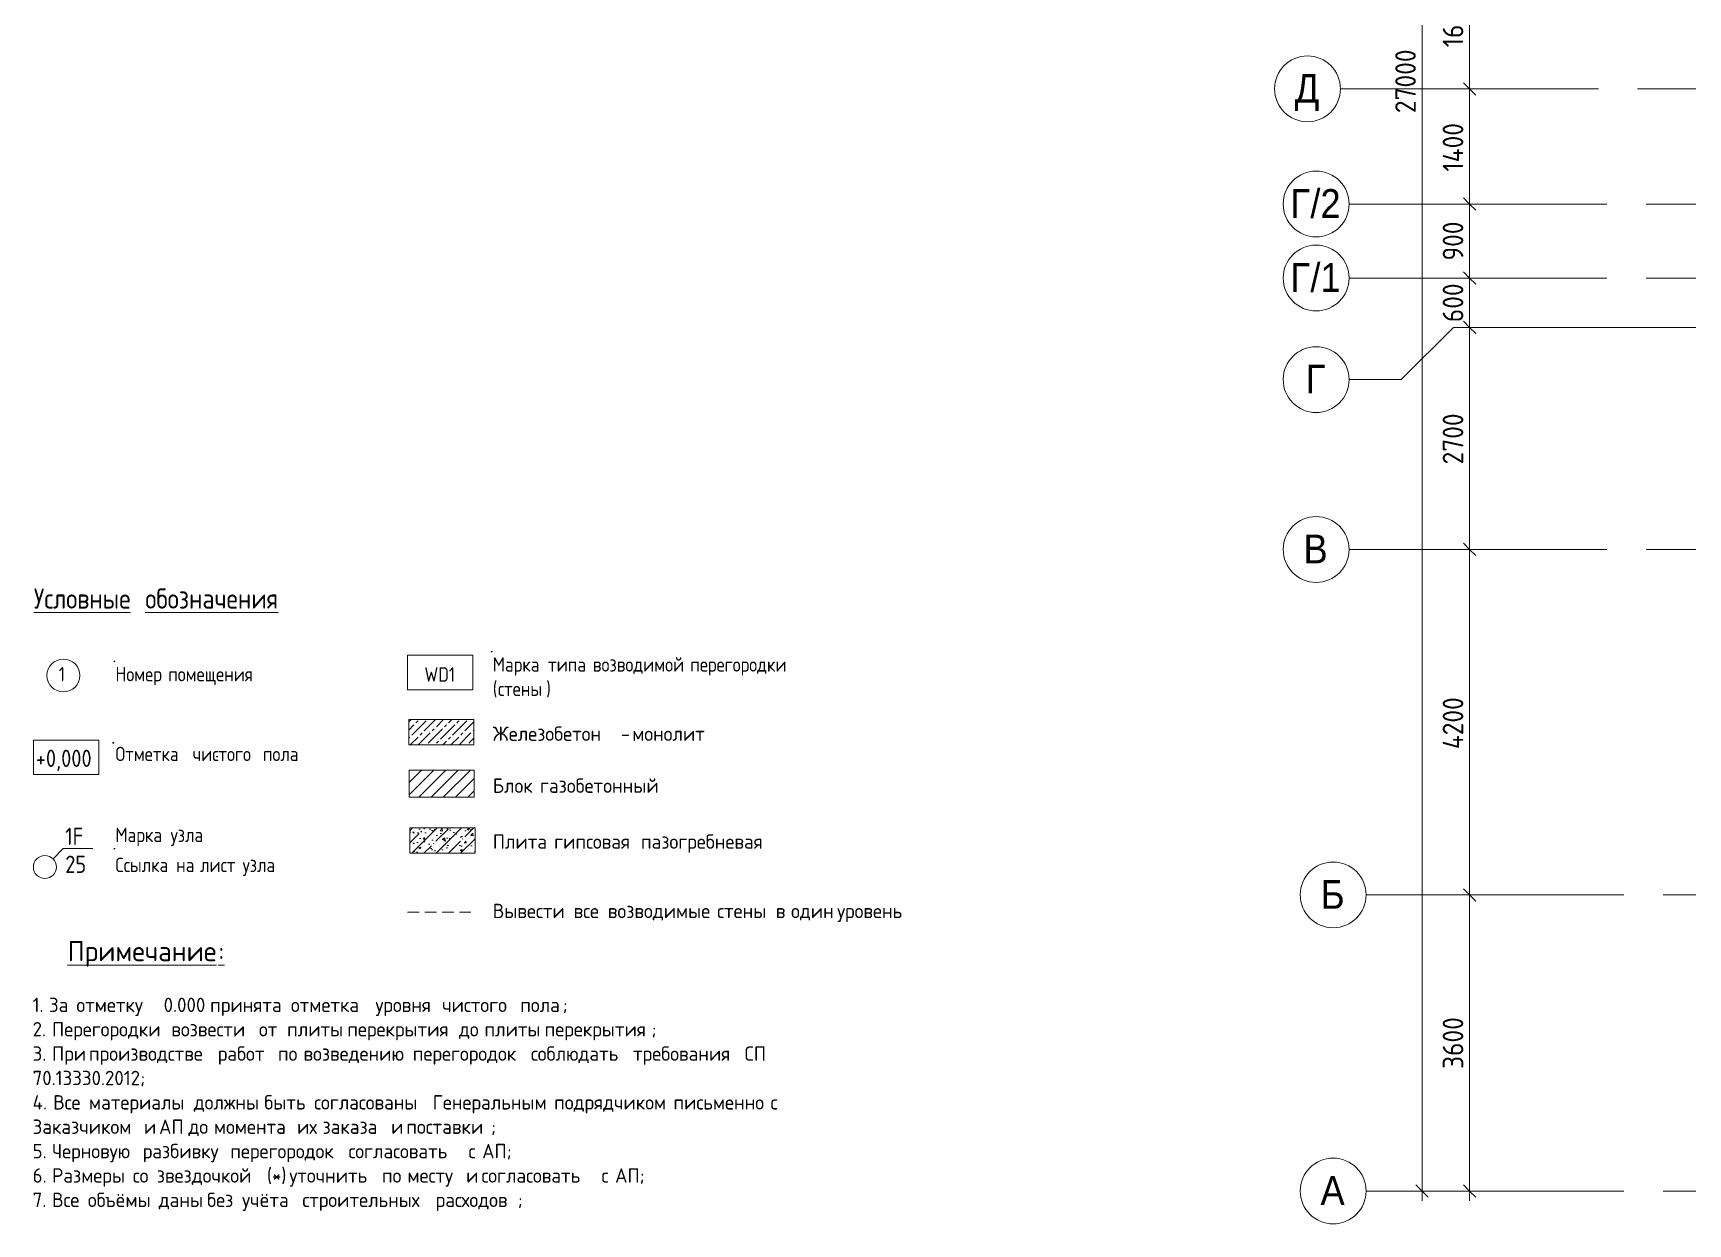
# Model space of a CAD drawing. Header units: millimetres. Extents: x 2623 to 211276, y -8553 to 29000.
# Drawn here: x 2623 to 22735, y -400 to 14078 of the extents above; entities that cross this region are included whole.
import ezdxf

# ---------------------------------------------------------------- set-up
doc = ezdxf.new("R2010")
doc.units = ezdxf.units.MM
doc.linetypes.add('ADSK_Штрих_ш2 п1', pattern=[210, 140, -70])
doc.linetypes.add('Осевая', pattern=[3175, 635, -476.25, 1587.5, -476.25])
for name, color, linetype, lineweight in [('A-ANNO-DIMS', 7, 'Continuous', 9), ('A-ANNO-DIMS-100', 7, 'Continuous', 9), ('A-DETL', 7, 'Continuous', 9), ('A-DETL-1', 7, 'ADSK_Штрих_ш2 п1', 9), ('A-DETL-GENF', 7, 'Continuous', 9), ('G-ANNO-TEXT', 7, 'Continuous', 9), ('Оси', 7, 'Continuous', 9), ('Оси-1', 7, 'Continuous', 20), ('Оси-2', 7, 'Осевая', 9)]:
    doc.layers.add(name, color=color, linetype=linetype, lineweight=lineweight)
for name, color, linetype, lineweight, true_color in [('A-DETL-GENF-1', 7, 'Continuous', 9, 0xe4eaf1), ('A-DETL-GENF-2', 9, 'Continuous', 9, 0x808080), ('A-DETL-GENF-3', 7, 'Continuous', 9, 0xc0c0c0), ('G-ANNO-TEXT-1', 7, 'Continuous', 9, 0x3c3c3c)]:
    doc.layers.add(name, color=color, linetype=linetype, lineweight=lineweight, true_color=true_color)
doc.styles.add('Arial', font='arial.ttf', dxfattribs={"width": 0.9, "height": 350})
doc.styles.add('GOST Common', font='GOST_Common.ttf', dxfattribs={"height": 245})
doc.styles.add('GOST Common_1', font='GOST_Common.ttf', dxfattribs={"height": 175})
doc.styles.add('GOST Common_2', font='GOST_Common.ttf', dxfattribs={"width": 0.9, "height": 210})
doc.styles.add('GOST Common_3', font='GOST_Common.ttf', dxfattribs={"width": 0.9, "height": 175})
doc.styles.add('GOST Common_4', font='GOST_Common.ttf', dxfattribs={"width": 0.9, "height": 245})
doc.styles.add('ISOCPEUR', font='isocpeur.ttf', dxfattribs={"width": 0.9, "height": 250})
doc.dimstyles.new('ISO-2_5_0_9К_БОЛЬШОЙ', dxfattribs={"dimscale": 304.8, "dimtxt": 248.995294, "dimasz": 0.492126, "dimexe": 0.393701, "dimexo": 0.984252, "dimgap": 0, "dimtad": 1, "dimdec": 0, "dimrnd": 10, "dimzin": 0, "dimdsep": 46, "dimtxsty": 'ISOCPEUR', "dimblk1": 'OBLIQUE', "dimblk2": 'OBLIQUE', "dimsah": 1, "dimcen": 0.09, "dimdle": 0.393701, "dimazin": 0, "dimtfac": 1, "dimtdec": 4, "dimtix": 1, "dimtmove": 0, "dimatfit": 3, "dimfxl": 1, "dimtvp": 1, "dimtolj": 1, "dimtzin": 0, "dimarcsym": 2})

# ---------------------------------------------------------------- blocks, each defined once
blk = doc.blocks.new('Ось сетки - D8-29747960-План монтажа стен и перегородок 3 этажа в осях 1-12')
at = {"layer": 'Оси-1'}
for start, end in [(360, 180), (180, 360)]:
    blk.add_arc((0, 0), 4, start, end, dxfattribs=at)
blk = doc.blocks.new('DIMBLOCK6-План монтажа стен и перегородок 3 этажа в осях 1-12')
at = {"layer": 'A-ANNO-DIMS-100'}
for p, q in [((32879, 15000), (19961, 15000)), ((20081, 15000), (20081, 13400)), ((20081, 15000), (32879, 15000)), ((19887, 13400), (20201, 13400)), ((20081, 13400), (19887, 13400))]:
    blk.add_line(p, q, dxfattribs=at)
at = {"layer": 'A-ANNO-DIMS-100', "lineweight": 20}
for p, q in [((20081, 15000), (20006, 15075)), ((20081, 15000), (20156, 14925)), ((20081, 13400), (20006, 13475)), ((20081, 13400), (20156, 13325))]:
    blk.add_line(p, q, dxfattribs=at)
at = {"layer": 'A-ANNO-DIMS-100', "color": 0, "insert": (19755, 13906), "char_height": 250, "width": 706.76, "attachment_point": 1, "rotation": 90, "line_spacing_factor": 1.149209, "style": 'ISOCPEUR'}
blk.add_mtext('1600', dxfattribs=at)
blk = doc.blocks.new('_Oblique')
at = {"color": 0, "linetype": 'ByBlock', "lineweight": -2}
blk.add_line((-0.5, -0.5), (0.5, 0.5), dxfattribs=at)
blk = doc.blocks.new('DIMBLOCK7-План монтажа стен и перегородок 3 этажа в осях 1-12')
at = {"layer": 'A-ANNO-DIMS-100'}
for p, q in [((19887, 13400), (20201, 13400)), ((20081, 13400), (19887, 13400)), ((20081, 13400), (20081, 12000)), ((20780, 12000), (19961, 12000)), ((20081, 12000), (20780, 12000))]:
    blk.add_line(p, q, dxfattribs=at)
at = {"layer": 'A-ANNO-DIMS-100', "lineweight": 20}
for p, q in [((20081, 13400), (20006, 13475)), ((20081, 13400), (20156, 13325)), ((20081, 12000), (20006, 12075)), ((20081, 12000), (20156, 11925))]:
    blk.add_line(p, q, dxfattribs=at)
at = {"layer": 'A-ANNO-DIMS-100', "color": 0, "insert": (19755, 12394), "char_height": 250, "width": 735.49, "attachment_point": 1, "rotation": 90, "line_spacing_factor": 1.149209, "style": 'ISOCPEUR'}
blk.add_mtext('1400', dxfattribs=at)
blk = doc.blocks.new('DIMBLOCK8-План монтажа стен и перегородок 3 этажа в осях 1-12')
at = {"layer": 'A-ANNO-DIMS-100', "lineweight": 20}
for p, q in [((20081, 12000), (20006, 12075)), ((20081, 12000), (20156, 11925)), ((20081, 11100), (20006, 11175)), ((20081, 11100), (20156, 11025))]:
    blk.add_line(p, q, dxfattribs=at)
at = {"layer": 'A-ANNO-DIMS-100'}
for p, q in [((20780, 12000), (19961, 12000)), ((20081, 12000), (20081, 11100)), ((20081, 12000), (20780, 12000)), ((19887, 11100), (20201, 11100)), ((20081, 11100), (19887, 11100))]:
    blk.add_line(p, q, dxfattribs=at)
at = {"layer": 'A-ANNO-DIMS-100', "color": 0, "insert": (19755, 11313), "char_height": 250, "width": 568.86, "attachment_point": 1, "rotation": 90, "line_spacing_factor": 1.149209, "style": 'ISOCPEUR'}
blk.add_mtext('900', dxfattribs=at)
blk = doc.blocks.new('DIMBLOCK9-План монтажа стен и перегородок 3 этажа в осях 1-12')
at = {"layer": 'A-ANNO-DIMS-100'}
for p, q in [((19887, 11100), (20201, 11100)), ((20081, 11100), (19887, 11100)), ((20081, 11100), (20081, 10500)), ((20960, 10500), (19961, 10500)), ((20081, 10500), (20960, 10500))]:
    blk.add_line(p, q, dxfattribs=at)
at = {"layer": 'A-ANNO-DIMS-100', "lineweight": 20}
for p, q in [((20081, 11100), (20006, 11175)), ((20081, 11100), (20156, 11025)), ((20081, 10500), (20006, 10575)), ((20081, 10500), (20156, 10425))]:
    blk.add_line(p, q, dxfattribs=at)
at = {"layer": 'A-ANNO-DIMS-100', "color": 0, "insert": (19755, 10563), "char_height": 250, "width": 568.86, "attachment_point": 1, "rotation": 90, "line_spacing_factor": 1.149209, "style": 'ISOCPEUR'}
blk.add_mtext('600', dxfattribs=at)
blk = doc.blocks.new('DIMBLOCK10-План монтажа стен и перегородок 3 этажа в осях 1-12')
at = {"layer": 'A-ANNO-DIMS-100'}
for p, q in [((20960, 10500), (19961, 10500)), ((20081, 10500), (20081, 7800)), ((20081, 10500), (20960, 10500)), ((19887, 7800), (20201, 7800)), ((20081, 7800), (19887, 7800))]:
    blk.add_line(p, q, dxfattribs=at)
at = {"layer": 'A-ANNO-DIMS-100', "lineweight": 20}
for p, q in [((20081, 10500), (20006, 10575)), ((20081, 10500), (20156, 10425)), ((20081, 7800), (20006, 7875)), ((20081, 7800), (20156, 7725))]:
    blk.add_line(p, q, dxfattribs=at)
at = {"layer": 'A-ANNO-DIMS-100', "color": 0, "insert": (19755, 8834), "char_height": 250, "width": 758.48, "attachment_point": 1, "rotation": 90, "line_spacing_factor": 1.149209, "style": 'ISOCPEUR'}
blk.add_mtext('2700', dxfattribs=at)
blk = doc.blocks.new('DIMBLOCK11-План монтажа стен и перегородок 3 этажа в осях 1-12')
at = {"layer": 'A-ANNO-DIMS-100', "lineweight": 20}
for p, q in [((20081, 7800), (20006, 7875)), ((20081, 7800), (20156, 7725)), ((20081, 3600), (20006, 3675)), ((20081, 3600), (20156, 3525))]:
    blk.add_line(p, q, dxfattribs=at)
at = {"layer": 'A-ANNO-DIMS-100'}
for p, q in [((19887, 7800), (20201, 7800)), ((20081, 7800), (19887, 7800)), ((20081, 7800), (20081, 3600)), ((19887, 3600), (20201, 3600)), ((20081, 3600), (19887, 3600))]:
    blk.add_line(p, q, dxfattribs=at)
at = {"layer": 'A-ANNO-DIMS-100', "color": 0, "insert": (19755, 5372), "char_height": 250, "width": 787.21, "attachment_point": 1, "rotation": 90, "line_spacing_factor": 1.149209, "style": 'ISOCPEUR'}
blk.add_mtext('4200', dxfattribs=at)
blk = doc.blocks.new('DIMBLOCK12-План монтажа стен и перегородок 3 этажа в осях 1-12')
at = {"layer": 'A-ANNO-DIMS-100', "lineweight": 20}
for p, q in [((20081, 3600), (20006, 3675)), ((20081, 3600), (20156, 3525)), ((20081, 0), (20006, 75)), ((20081, 0), (20156, -75))]:
    blk.add_line(p, q, dxfattribs=at)
at = {"layer": 'A-ANNO-DIMS-100'}
for p, q in [((19887, 3600), (20201, 3600)), ((20081, 3600), (19887, 3600)), ((20081, 3600), (20081, -120)), ((19887, 0), (20201, 0)), ((20081, 0), (19887, 0))]:
    blk.add_line(p, q, dxfattribs=at)
at = {"layer": 'A-ANNO-DIMS-100', "color": 0, "insert": (19755, 1484), "char_height": 250, "width": 758.48, "attachment_point": 1, "rotation": 90, "line_spacing_factor": 1.149209, "style": 'ISOCPEUR'}
blk.add_mtext('3600', dxfattribs=at)
blk = doc.blocks.new('DIMBLOCK13-План монтажа стен и перегородок 3 этажа в осях 1-12')
at = {"layer": 'A-ANNO-DIMS-100'}
for p, q in [((19311, 27000), (19625, 27000)), ((19505, 27000), (19311, 27000)), ((19505, 27120), (19505, -120)), ((19311, 0), (19625, 0)), ((19505, 0), (19311, 0))]:
    blk.add_line(p, q, dxfattribs=at)
at = {"layer": 'A-ANNO-DIMS-100', "lineweight": 20}
for p, q in [((19505, 27000), (19430, 27075)), ((19505, 27000), (19580, 26925)), ((19505, 0), (19430, 75)), ((19505, 0), (19580, -75))]:
    blk.add_line(p, q, dxfattribs=at)
at = {"layer": 'A-ANNO-DIMS-100', "color": 0, "insert": (19178, 13105), "char_height": 250, "width": 948.1, "attachment_point": 1, "rotation": 90, "line_spacing_factor": 1.149209, "style": 'ISOCPEUR'}
blk.add_mtext('27000', dxfattribs=at)

msp = doc.modelspace()

# ---------------------------------------------------------------- hatches: boundary and pattern name
at = {"layer": 'A-DETL-GENF'}
h = msp.add_hatch(dxfattribs=at)
h.set_pattern_fill('FP_1', color=256, style=0, pattern_type=2)
h.set_pattern_definition([(45, (0, 0), (98.99495, 197.9899), [245, -35, 35, -35])])
h.paths.add_polyline_path([(7980.8, 5423.3), (7980.8, 5731.7), (7188.3, 5731.7), (7188.3, 5423.3)])
at = {"layer": 'A-DETL-GENF-1'}
msp.add_hatch(color=256, dxfattribs=at).paths.add_polyline_path([(4862.4, 5279.5), (4862.4, 5284.5), (4849.7, 5284.5), (4849.7, 5279.5)])
at = {"layer": 'A-DETL-GENF-2'}
h = msp.add_hatch(dxfattribs=at)
h.set_pattern_fill('FP_2', color=256, style=0, pattern_type=2)
h.set_pattern_definition([(45, (0, 0), (-74.2462, 74.2462), [])])
h.paths.add_polyline_path([(7985.1, 4786.5), (7985.1, 5115.7), (7192.6, 5115.7), (7192.6, 4786.5)])
at = {"layer": 'A-DETL-GENF-3'}
h = msp.add_hatch(dxfattribs=at)
h.set_pattern_fill('FP_3', color=256, style=0, pattern_type=2)
h.set_pattern_definition([(45, (0, 0), (-148.4924, 148.4924), [210, -35, 7, -35]), (45, (0, 148.4), (-148.4924, 148.4924), []), (50, (0, 0), (251.0407, -21.9632), [26.25, -288.75]), (355, (0, 0), (-48.5625, 263.267), [21, -231]), (100.451, (20.92, -1.83), (202.48, 241.303), [22.309, -245.4]), (46.184, (0, 70), (373.534, -57.933), [39.375, -433.125]), (96.636, (31.13, 65.17), (327.13, 340.944), [33.464, -368.1]), (351.184, (0, 70), (327.133, 340.94), [31.5, -346.5]), (21, (35, 52.5), (208.917, -140.9164), [26.25, -288.75]), (326, (35, 52.5), (85.161, 253.8024), [21, -231]), (71.451, (52.4, 40.76), (294.079, 112.884), [22.309, -245.4]), (37.5, (0, 0), (4.25595, 116.51285), [2.347, -225.853, 2.347, -232.153, -231.875]), (37.5, (0, 0), (4.25595, 116.51285), [-462.7, 2.347, -229.528]), (7.5, (0, 0), (92.0743, 138.0441), [2.347, -131.353, 2.347, -220.603, -88.375]), (7.5, (0, 0), (92.0743, 138.0441), [-356.65, 2.347, -86.028]), (327.5, (-78.05, 0), (186.8379, -7.8942), [2.347, -85.153, 2.347, -270.653, -362.25]), (327.5, (-78.05, 0), (186.8379, -7.8942), [-360.5, 2.347, -359.903]), (317.5, (-113.05, 0), (204.1152, 35.0367), [2.347, -111.403, 2.347, -178.953, -257.25]), (317.5, (-113.05, 0), (204.1152, 35.0367), [-295.05, 2.347, -254.903])])
h.paths.add_polyline_path([(7993.9, 4105.8), (7993.9, 4414.3), (7201.4, 4414.3), (7201.4, 4105.8)])

# ---------------------------------------------------------------- linework, layer by layer
at = {"layer": 'A-DETL'}
for p, q in [((7174.7, 6513), (7967.2, 6513)), ((7174.7, 6091.3), (7174.7, 6513)), ((7967.2, 6513), (7967.2, 6091.3)), ((8189.9, 6557.9), (8200.9, 6557.9)), ((8189.9, 6553.8), (8189.9, 6557.9)), ((8200.9, 6553.8), (8189.9, 6553.8)), ((8200.9, 6557.9), (8200.9, 6553.8)), ((7967.2, 6091.3), (7174.7, 6091.3)), ((7980.8, 5731.7), (7188.3, 5731.7)), ((7188.3, 5731.7), (7188.3, 5423.3)), ((7980.8, 5423.3), (7980.8, 5731.7)), ((3589.8, 5452.4), (3603.6, 5452.4)), ((3589.8, 5446.9), (3589.8, 5452.4)), ((3589.8, 5446.9), (3603.6, 5446.9)), ((3603.6, 5452.4), (3603.6, 5446.9)), ((4862.4, 5284.5), (4849.7, 5284.5)), ((4849.7, 5284.5), (4849.7, 5279.5)), ((4849.7, 5279.5), (4862.4, 5279.5)), ((4862.4, 5279.5), (4862.4, 5284.5)), ((7188.3, 5423.3), (7980.8, 5423.3)), ((7985.1, 5115.7), (7192.6, 5115.7)), ((7192.6, 5115.7), (7192.6, 4786.5)), ((7985.1, 4786.5), (7985.1, 5115.7)), ((7192.6, 4786.5), (7985.1, 4786.5)), ((7993.9, 4414.3), (7201.4, 4414.3)), ((7201.4, 4414.3), (7201.4, 4105.8)), ((7993.9, 4105.8), (7993.9, 4414.3)), ((2989.8, 4162.9), (2864.7, 4037.9)), ((3349.8, 4162.9), (2989.8, 4162.9)), ((3607.3, 4159.3), (3610.9, 4162.9)), ((3610.9, 4162.9), (3619.3, 4162.9)), ((7201.4, 4105.8), (7993.9, 4105.8))]:
    msp.add_line(p, q, dxfattribs=at)
for centre, radius in [((2991.4, 6267.6), 200), ((3610.1, 6439.7), 5), ((2765.7, 3938.9), 140), ((3606, 4157.9), 1.85)]:
    msp.add_circle(centre, radius, dxfattribs=at)
at = {"layer": 'A-DETL-1'}
msp.add_line((7174.7, 3391.3), (7967.2, 3391.3), dxfattribs=at)
at = {"layer": 'G-ANNO-TEXT-1', "flags": 128}
msp.add_lwpolyline([(2627.7, 5479.9), (3421.4, 5479.9), (3421.4, 5062.7), (2627.7, 5062.7)], close=True, dxfattribs=at)
at = {"layer": 'Оси'}
for p, q in [((18511.3, 13400), (21011.3, 13400)), ((18615.9, 12000), (21115.9, 12000)), ((18615.9, 11100), (21115.9, 11100)), ((19885.9, 10500), (19250.9, 9865)), ((19885.9, 10500), (22385.9, 10500)), ((19250.9, 9865), (18615.9, 9865)), ((18615.9, 7800), (21115.9, 7800)), ((18822.9, 3600), (21322.9, 3600)), ((18822.9, 0), (21322.9, 0))]:
    msp.add_line(p, q, dxfattribs=at)
at = {"layer": 'Оси-2'}
for p, q in [((21011.3, 13400), (58978.4, 13400)), ((21115.9, 12000), (58978.4, 12000)), ((21115.9, 11100), (59578.4, 11100)), ((22385.9, 10500), (59578.4, 10500)), ((21115.9, 7800), (59578.4, 7800)), ((21322.9, 3600), (59578.4, 3600)), ((21322.9, 0), (59578.4, 0))]:
    msp.add_line(p, q, dxfattribs=at)

# ---------------------------------------------------------------- block references
at = {"layer": 'Оси-1', "xscale": 99.99999999999993, "yscale": 99.99999999999993, "zscale": 99.99999999999993, "rotation": 269.9999999999994}
for p in [(18111.3, 13400), (18215.9, 12000), (18215.9, 11100), (18215.9, 9865), (18215.9, 7800), (18422.9, 3600), (18422.9, 0)]:
    msp.add_blockref('Ось сетки - D8-29747960-План монтажа стен и перегородок 3 этажа в осях 1-12', p, dxfattribs=at)

# ---------------------------------------------------------------- texts
at = {"layer": 'G-ANNO-TEXT', "attachment_point": 1}
for s, insert, char_height, width, style in [('\\LУсловные', (2631.8, 7325.6), 245, 1550.544, 'GOST Common_4'), ('\\L\\fGOST Common|b0|i0|c204|p34|;\\W.9;\\L ', (3911.1, 7325.6), 245, 90.911, 'GOST Common_4'), ('\\Lобозначения', (3986.1, 7325.6), 245, 2111.164, 'GOST Common_4'), ('Марка', (8209.4, 6489.6), 175, 747.493, 'GOST Common_3'), ('\\fGOST Common|b0|i0|c204|p34|;\\W.9; ', (8826.2, 6489.6), 175, 65.658, 'GOST Common_3'), ('типа', (8880.4, 6489.6), 175, 595.974, 'GOST Common_3'), ('\\fGOST Common|b0|i0|c204|p34|;\\W.9; ', (9372.1, 6489.6), 175, 65.658, 'GOST Common_3'), ('возводимой', (9426.3, 6489.6), 175, 1368.721, 'GOST Common_3'), ('\\fGOST Common|b0|i0|c204|p34|;\\W.9; ', (10555.6, 6489.6), 175, 65.658, 'GOST Common_3'), ('перегородки', (10609.7, 6489.6), 175, 1500.037, 'GOST Common_3'), ('\\fGOST Common|b0|i0|c204|p34|;\\W.9; ', (11847.4, 6489.6), 175, 65.658, 'GOST Common_3'), ('\\fGOST Common|b0|i0|c204|p34|;\\W.9;1', (2934.4, 6371.5), 175, 95.962, 'GOST Common_3'), ('Номер', (3622.9, 6371.5), 175, 712.139, 'GOST Common_3'), ('\\fGOST Common|b0|i0|c204|p34|;\\W.9; ', (4210.5, 6371.5), 175, 65.658, 'GOST Common_3'), ('помещения', (4264.6, 6371.5), 175, 1298.012, 'GOST Common_3'), ('\\fGOST Common|b0|i0|c204|p34|;\\W.9; ', (5335.6, 6371.5), 175, 65.658, 'GOST Common_3'), ('WD1', (7379.1, 6367.7), 175, 459.607, 'GOST Common_3'), ('\\fGOST Common|b0|i0|c204|p34|;\\W.9;(', (8209.4, 6193.3), 175, 75.759, 'GOST Common_3'), ('стены', (8271.9, 6193.3), 175, 712.139, 'GOST Common_3'), ('\\fGOST Common|b0|i0|c204|p34|;\\W.9;)', (8859.5, 6193.3), 175, 75.759, 'GOST Common_3'), ('Отметка', (3624.3, 5401.5), 175, 1070.734, 'GOST Common_3'), ('\\fGOST Common|b0|i0|c204|p34|;\\W.9; ', (4507.7, 5401.5), 175, 65.658, 'GOST Common_3'), ('чистого', (4561.9, 5401.5), 175, 969.721, 'GOST Common_3'), ('\\fGOST Common|b0|i0|c204|p34|;\\W.9; ', (5362, 5401.5), 175, 65.658, 'GOST Common_3'), ('пола', (5416.2, 5401.5), 175, 560.62, 'GOST Common_3'), ('\\fGOST Common|b0|i0|c204|p34|;\\W.9; ', (5878.7, 5401.5), 175, 65.658, 'GOST Common_3'), ('1F', (3013.2, 4416.3), 210, 282.835, 'GOST Common_2'), ('Марка', (3623.1, 4417.3), 175, 747.493, 'GOST Common_3'), ('\\fGOST Common|b0|i0|c204|p34|;\\W.9; ', (4239.9, 4417.3), 175, 65.658, 'GOST Common_3'), ('узла', (4294.1, 4417.3), 175, 550.519, 'GOST Common_3'), ('\\fGOST Common|b0|i0|c204|p34|;\\W.9; ', (4748.3, 4417.3), 175, 65.658, 'GOST Common_3'), ('25', (3013.2, 4077.1), 210, 323.24, 'GOST Common_2'), ('Ссылка', (3623.1, 4052.3), 175, 828.304, 'GOST Common_3'), ('\\fGOST Common|b0|i0|c204|p34|;\\W.9; ', (4306.6, 4052.3), 175, 65.658, 'GOST Common_3'), ('\\fGOST Common|b0|i0|c204|p34|;\\W.9; ', (4598.3, 4052.3), 175, 65.658, 'GOST Common_3'), ('\\fGOST Common|b0|i0|c204|p34|;\\W.9; ', (5115, 4052.3), 175, 65.658, 'GOST Common_3'), ('узла', (5169.2, 4052.3), 175, 550.519, 'GOST Common_3'), ('на', (4360.7, 4052.3), 175, 287.886, 'GOST Common_3'), ('лист', (4652.4, 4052.3), 175, 560.62, 'GOST Common_3')]:
    msp.add_mtext(s, dxfattribs=dict(at, insert=insert, char_height=char_height, width=width, style=style))
at = {"layer": 'G-ANNO-TEXT-1', "attachment_point": 1}
for s, insert, char_height, width, style in [('Железобетон', (8209.4, 5647.3), 175, 1756.497, 'GOST Common_1'), (' - ', (9658.7, 5647.3), 175, 297.426, 'GOST Common_1'), ('монолит', (9904.1, 5647.3), 175, 1116.751, 'GOST Common_1'), ('+0,000', (2655.7, 5365.5), 210, 888.911, 'GOST Common_2'), ('Блок', (8209.4, 5015.9), 175, 622.911, 'GOST Common_1'), ('\\fGOST Common|b0|i0|c204|p34|; ', (8723.4, 5015.9), 175, 72.954, 'GOST Common_1'), ('газобетонный', (8783.6, 5015.9), 175, 1879.957, 'GOST Common_1'), ('Плита', (8209.4, 4335.9), 175, 830.548, 'GOST Common_1'), ('\\fGOST Common|b0|i0|c204|p34|; ', (8894.7, 4335.9), 175, 72.954, 'GOST Common_1'), ('гипсовая', (8954.9, 4335.9), 175, 1206.54, 'GOST Common_1'), ('\\fGOST Common|b0|i0|c204|p34|; ', (9950.4, 4335.9), 175, 72.954, 'GOST Common_1'), ('пазогребневая', (10010.6, 4335.9), 175, 1992.193, 'GOST Common_1'), ('Вывести', (8209.4, 3492.3), 175, 1116.751, 'GOST Common_1'), ('\\fGOST Common|b0|i0|c204|p34|; ', (9130.8, 3492.3), 175, 72.954, 'GOST Common_1'), ('все', (9191, 3492.3), 175, 432.11, 'GOST Common_1'), ('\\fGOST Common|b0|i0|c204|p34|; ', (9547.6, 3492.3), 175, 72.954, 'GOST Common_1'), ('возводимые', (9607.8, 3492.3), 175, 1537.637, 'GOST Common_1'), ('\\fGOST Common|b0|i0|c204|p34|; ', (10876.4, 3492.3), 175, 72.954, 'GOST Common_1'), ('стены', (10936.6, 3492.3), 175, 791.266, 'GOST Common_1'), ('\\fGOST Common|b0|i0|c204|p34|; ', (11589.5, 3492.3), 175, 72.954, 'GOST Common_1'), ('\\fGOST Common|b0|i0|c204|p34|;в', (11649.7, 3492.3), 175, 151.519, 'GOST Common_1'), ('\\fGOST Common|b0|i0|c204|p34|; ', (11774.7, 3492.3), 175, 72.954, 'GOST Common_1'), ('один', (11834.9, 3492.3), 175, 606.076, 'GOST Common_1'), ('\\fGOST Common|b0|i0|c204|p34|; ', (12335, 3492.3), 175, 72.954, 'GOST Common_1'), ('уровень', (12395.1, 3492.3), 175, 1060.633, 'GOST Common_1'), ('\\LПримечание', (3042.5, 3038.8), 245, 2216.666, 'GOST Common'), ('\\L\\fGOST Common|b0|i0|c204|p34|;\\L:', (4871.4, 3038.8), 245, 89.789, 'GOST Common'), ('1. ', (2616.7, 2350.7), 175, 241.308, 'GOST Common_1'), ('За', (2815.8, 2350.7), 175, 331.097, 'GOST Common_1'), ('\\fGOST Common|b0|i0|c204|p34|; ', (3088.9, 2350.7), 175, 72.954, 'GOST Common_1'), ('отметку', (3149.1, 2350.7), 175, 1156.033, 'GOST Common_1'), (' 0.000 ', (4103, 2350.7), 175, 813.713, 'GOST Common_1'), ('принята', (4774.3, 2350.7), 175, 1116.751, 'GOST Common_1'), ('\\fGOST Common|b0|i0|c204|p34|; ', (5695.7, 2350.7), 175, 72.954, 'GOST Common_1'), ('отметка', (5755.9, 2350.7), 175, 1172.869, 'GOST Common_1'), ('\\fGOST Common|b0|i0|c204|p34|; ', (6723.6, 2350.7), 175, 72.954, 'GOST Common_1'), ('уровня', (6783.8, 2350.7), 175, 909.114, 'GOST Common_1'), ('\\fGOST Common|b0|i0|c204|p34|; ', (7533.9, 2350.7), 175, 72.954, 'GOST Common_1'), ('чистого', (7594.1, 2350.7), 175, 1077.468, 'GOST Common_1'), ('\\fGOST Common|b0|i0|c204|p34|; ', (8483.1, 2350.7), 175, 72.954, 'GOST Common_1'), ('пола', (8543.3, 2350.7), 175, 622.911, 'GOST Common_1'), ('\\fGOST Common|b0|i0|c204|p34|;;', (9057.3, 2350.7), 175, 72.954, 'GOST Common_1'), ('2. ', (2616.7, 2054.4), 175, 286.202, 'GOST Common_1'), ('Перегородки', (2852.8, 2054.4), 175, 1683.544, 'GOST Common_1'), ('\\fGOST Common|b0|i0|c204|p34|; ', (4241.9, 2054.4), 175, 72.954, 'GOST Common_1'), ('возвести', (4302.1, 2054.4), 175, 1217.763, 'GOST Common_1'), ('\\fGOST Common|b0|i0|c204|p34|; ', (5306.8, 2054.4), 175, 72.954, 'GOST Common_1'), ('\\fGOST Common|b0|i0|c204|p34|; ', (5649.4, 2054.4), 175, 72.954, 'GOST Common_1'), ('\\fGOST Common|b0|i0|c204|p34|; ', (6381, 2054.4), 175, 72.954, 'GOST Common_1'), ('\\fGOST Common|b0|i0|c204|p34|; ', (7737.7, 2054.4), 175, 72.954, 'GOST Common_1'), ('\\fGOST Common|b0|i0|c204|p34|; ', (8047.9, 2054.4), 175, 72.954, 'GOST Common_1'), ('\\fGOST Common|b0|i0|c204|p34|; ', (8779.5, 2054.4), 175, 72.954, 'GOST Common_1'), ('от', (5367, 2054.4), 175, 342.321, 'GOST Common_1'), ('плиты', (5709.6, 2054.4), 175, 813.713, 'GOST Common_1'), ('перекрытия', (6441.2, 2054.4), 175, 1571.307, 'GOST Common_1'), ('до', (7797.9, 2054.4), 175, 303.038, 'GOST Common_1'), ('плиты', (8108.1, 2054.4), 175, 813.713, 'GOST Common_1'), ('перекрытия', (8839.7, 2054.4), 175, 1571.307, 'GOST Common_1'), ('\\fGOST Common|b0|i0|c204|p34|;;', (10136.1, 2054.4), 175, 72.954, 'GOST Common_1'), ('3. ', (2616.7, 1758), 175, 286.202, 'GOST Common_1'), ('При', (2852.8, 1758), 175, 471.392, 'GOST Common_1'), ('\\fGOST Common|b0|i0|c204|p34|; ', (3241.7, 1758), 175, 72.954, 'GOST Common_1'), ('производстве', (3301.9, 1758), 175, 1823.839, 'GOST Common_1'), ('\\fGOST Common|b0|i0|c204|p34|; ', (4806.7, 1758), 175, 72.954, 'GOST Common_1'), ('работ', (4866.9, 1758), 175, 813.713, 'GOST Common_1'), ('\\fGOST Common|b0|i0|c204|p34|; ', (5538.3, 1758), 175, 72.954, 'GOST Common_1'), ('по', (5598.5, 1758), 175, 303.038, 'GOST Common_1'), ('\\fGOST Common|b0|i0|c204|p34|; ', (5848.5, 1758), 175, 72.954, 'GOST Common_1'), ('возведению', (5908.7, 1758), 175, 1537.637, 'GOST Common_1'), ('\\fGOST Common|b0|i0|c204|p34|; ', (7177.4, 1758), 175, 72.954, 'GOST Common_1'), ('перегородок', (7237.6, 1758), 175, 1666.708, 'GOST Common_1'), ('\\fGOST Common|b0|i0|c204|p34|; ', (8612.8, 1758), 175, 72.954, 'GOST Common_1'), ('соблюдать', (8673, 1758), 175, 1431.012, 'GOST Common_1'), ('\\fGOST Common|b0|i0|c204|p34|; ', (9853.7, 1758), 175, 72.954, 'GOST Common_1'), ('требования', (9913.9, 1758), 175, 1571.307, 'GOST Common_1'), ('\\fGOST Common|b0|i0|c204|p34|; ', (11210.3, 1758), 175, 72.954, 'GOST Common_1'), ('СП', (11270.5, 1758), 175, 319.873, 'GOST Common_1'), ('\\fGOST Common|b0|i0|c204|p34|; ', (11534.4, 1758), 175, 72.954, 'GOST Common_1'), ('70.13330.2012;', (2616.7, 1461.7), 175, 1773.333, 'GOST Common_1'), ('4. ', (2616.7, 1165.4), 175, 303.038, 'GOST Common_1'), ('Все', (2866.7, 1165.4), 175, 454.557, 'GOST Common_1'), ('\\fGOST Common|b0|i0|c204|p34|; ', (3241.7, 1165.4), 175, 72.954, 'GOST Common_1'), ('материалы', (3301.9, 1165.4), 175, 1470.295, 'GOST Common_1'), ('\\fGOST Common|b0|i0|c204|p34|; ', (4515, 1165.4), 175, 72.954, 'GOST Common_1'), ('должны', (4575.2, 1165.4), 175, 965.232, 'GOST Common_1'), ('\\fGOST Common|b0|i0|c204|p34|; ', (5371.6, 1165.4), 175, 72.954, 'GOST Common_1'), ('быть', (5431.8, 1165.4), 175, 662.194, 'GOST Common_1'), ('\\fGOST Common|b0|i0|c204|p34|; ', (5978.2, 1165.4), 175, 72.954, 'GOST Common_1'), ('согласованы', (6038.4, 1165.4), 175, 1672.32, 'GOST Common_1'), ('\\fGOST Common|b0|i0|c204|p34|; ', (7418.2, 1165.4), 175, 72.954, 'GOST Common_1'), ('Генеральным', (7478.4, 1165.4), 175, 1717.215, 'GOST Common_1'), ('\\fGOST Common|b0|i0|c204|p34|; ', (8895.2, 1165.4), 175, 72.954, 'GOST Common_1'), ('подрядчиком', (8955.4, 1165.4), 175, 1683.544, 'GOST Common_1'), ('\\fGOST Common|b0|i0|c204|p34|; ', (10344.5, 1165.4), 175, 72.954, 'GOST Common_1'), ('письменно', (10404.7, 1165.4), 175, 1358.059, 'GOST Common_1'), ('\\fGOST Common|b0|i0|c204|p34|; ', (11525.2, 1165.4), 175, 72.954, 'GOST Common_1'), ('\\fGOST Common|b0|i0|c204|p34|;с', (11585.4, 1165.4), 175, 129.072, 'GOST Common_1'), ('\\fGOST Common|b0|i0|c204|p34|; ', (11691.9, 1165.4), 175, 72.954, 'GOST Common_1'), ('Заказчиком', (2616.7, 869), 175, 1565.696, 'GOST Common_1'), ('\\fGOST Common|b0|i0|c204|p34|; ', (3908.5, 869), 175, 72.954, 'GOST Common_1'), ('\\fGOST Common|b0|i0|c204|p34|;и', (3968.7, 869), 175, 151.519, 'GOST Common_1'), ('\\fGOST Common|b0|i0|c204|p34|; ', (4093.7, 869), 175, 72.954, 'GOST Common_1'), ('АП', (4153.9, 869), 175, 359.156, 'GOST Common_1'), ('\\fGOST Common|b0|i0|c204|p34|; ', (4450.2, 869), 175, 72.954, 'GOST Common_1'), ('до', (4510.4, 869), 175, 303.038, 'GOST Common_1'), ('\\fGOST Common|b0|i0|c204|p34|; ', (4760.4, 869), 175, 72.954, 'GOST Common_1'), ('момента', (4820.6, 869), 175, 1150.422, 'GOST Common_1'), ('\\fGOST Common|b0|i0|c204|p34|; ', (5769.8, 869), 175, 72.954, 'GOST Common_1'), ('их', (5830, 869), 175, 303.038, 'GOST Common_1'), ('\\fGOST Common|b0|i0|c204|p34|; ', (6080.1, 869), 175, 72.954, 'GOST Common_1'), ('заказа', (6140.2, 869), 175, 937.173, 'GOST Common_1'), ('\\fGOST Common|b0|i0|c204|p34|; ', (6913.5, 869), 175, 72.954, 'GOST Common_1'), ('\\fGOST Common|b0|i0|c204|p34|;и', (6973.7, 869), 175, 151.519, 'GOST Common_1'), ('\\fGOST Common|b0|i0|c204|p34|; ', (7098.7, 869), 175, 72.954, 'GOST Common_1'), ('поставки', (7158.9, 869), 175, 1245.822, 'GOST Common_1'), ('\\fGOST Common|b0|i0|c204|p34|;;', (8186.8, 869), 175, 72.954, 'GOST Common_1'), ('5. ', (2616.7, 572.7), 175, 286.202, 'GOST Common_1'), ('Черновую', (2852.8, 572.7), 175, 1262.658, 'GOST Common_1'), ('\\fGOST Common|b0|i0|c204|p34|; ', (3894.6, 572.7), 175, 72.954, 'GOST Common_1'), ('разбивку', (3954.8, 572.7), 175, 1217.763, 'GOST Common_1'), ('\\fGOST Common|b0|i0|c204|p34|; ', (4959.5, 572.7), 175, 72.954, 'GOST Common_1'), ('перегородок', (5019.7, 572.7), 175, 1666.708, 'GOST Common_1'), ('\\fGOST Common|b0|i0|c204|p34|; ', (6394.9, 572.7), 175, 72.954, 'GOST Common_1'), ('согласовать', (6455.1, 572.7), 175, 1694.767, 'GOST Common_1'), ('\\fGOST Common|b0|i0|c204|p34|; ', (7853.4, 572.7), 175, 72.954, 'GOST Common_1'), ('\\fGOST Common|b0|i0|c204|p34|;с', (7913.6, 572.7), 175, 129.072, 'GOST Common_1'), ('\\fGOST Common|b0|i0|c204|p34|; ', (8020.1, 572.7), 175, 72.954, 'GOST Common_1'), ('АП', (8080.3, 572.7), 175, 359.156, 'GOST Common_1'), ('\\fGOST Common|b0|i0|c204|p34|;;', (8376.6, 572.7), 175, 72.954, 'GOST Common_1'), ('6. ', (2616.7, 276.4), 175, 286.202, 'GOST Common_1'), ('Размеры', (2852.8, 276.4), 175, 1116.751, 'GOST Common_1'), ('\\fGOST Common|b0|i0|c204|p34|; ', (3774.2, 276.4), 175, 72.954, 'GOST Common_1'), ('со', (3834.4, 276.4), 175, 280.591, 'GOST Common_1'), ('\\fGOST Common|b0|i0|c204|p34|; ', (4065.9, 276.4), 175, 72.954, 'GOST Common_1'), ('звездочкой', (4126.1, 276.4), 175, 1492.742, 'GOST Common_1'), (' (*) ', (5357.7, 276.4), 175, 460.169, 'GOST Common_1'), ('уточнить', (5737.4, 276.4), 175, 1290.717, 'GOST Common_1'), ('\\fGOST Common|b0|i0|c204|p34|; ', (6802.4, 276.4), 175, 72.954, 'GOST Common_1'), ('по', (6862.6, 276.4), 175, 303.038, 'GOST Common_1'), ('\\fGOST Common|b0|i0|c204|p34|; ', (7112.6, 276.4), 175, 72.954, 'GOST Common_1'), ('месту', (7172.8, 276.4), 175, 791.266, 'GOST Common_1'), ('\\fGOST Common|b0|i0|c204|p34|; ', (7825.6, 276.4), 175, 72.954, 'GOST Common_1'), ('\\fGOST Common|b0|i0|c204|p34|;и', (7885.8, 276.4), 175, 151.519, 'GOST Common_1'), ('\\fGOST Common|b0|i0|c204|p34|; ', (8010.8, 276.4), 175, 72.954, 'GOST Common_1'), ('согласовать', (8071, 276.4), 175, 1694.767, 'GOST Common_1'), ('\\fGOST Common|b0|i0|c204|p34|; ', (9469.4, 276.4), 175, 72.954, 'GOST Common_1'), ('\\fGOST Common|b0|i0|c204|p34|;с', (9529.6, 276.4), 175, 129.072, 'GOST Common_1'), ('\\fGOST Common|b0|i0|c204|p34|; ', (9636.1, 276.4), 175, 72.954, 'GOST Common_1'), ('АП', (9696.2, 276.4), 175, 359.156, 'GOST Common_1'), ('\\fGOST Common|b0|i0|c204|p34|;;', (9992.6, 276.4), 175, 72.954, 'GOST Common_1'), ('7. ', (2616.7, -20), 175, 286.202, 'GOST Common_1'), ('Все', (2852.8, -20), 175, 454.557, 'GOST Common_1'), ('\\fGOST Common|b0|i0|c204|p34|; ', (3227.8, -20), 175, 72.954, 'GOST Common_1'), ('объёмы', (3288, -20), 175, 970.844, 'GOST Common_1'), ('\\fGOST Common|b0|i0|c204|p34|; ', (4089.1, -20), 175, 72.954, 'GOST Common_1'), ('даны', (4149.3, -20), 175, 639.747, 'GOST Common_1'), ('\\fGOST Common|b0|i0|c204|p34|; ', (4677.1, -20), 175, 72.954, 'GOST Common_1'), ('без', (4737.3, -20), 175, 443.333, 'GOST Common_1'), ('\\fGOST Common|b0|i0|c204|p34|; ', (5103.1, -20), 175, 72.954, 'GOST Common_1'), ('учёта', (5163.3, -20), 175, 813.713, 'GOST Common_1'), ('\\fGOST Common|b0|i0|c204|p34|; ', (5834.6, -20), 175, 72.954, 'GOST Common_1'), ('строительных', (5894.8, -20), 175, 1891.181, 'GOST Common_1'), ('\\fGOST Common|b0|i0|c204|p34|; ', (7455.2, -20), 175, 72.954, 'GOST Common_1'), ('расходов', (7515.4, -20), 175, 1206.54, 'GOST Common_1'), ('\\fGOST Common|b0|i0|c204|p34|;;', (8510.9, -20), 175, 72.954, 'GOST Common_1')]:
    msp.add_mtext(s, dxfattribs=dict(at, insert=insert, char_height=char_height, width=width, style=style))
at = {"layer": 'Оси', "char_height": 350, "attachment_point": 1, "style": 'Arial'}
for s, insert, width in [('\\fArial|b0|i0|c204|p34|;\\W.9;Д', (17955.9, 13581), 367.975), ('\\fArial|b0|i0|c204|p34|;\\W.9;Г', (17902.5, 12181), 295.823), ('/2', (18146.6, 12181), 454.557), ('\\fArial|b0|i0|c204|p34|;\\W.9;Г', (17902.5, 11281), 295.823), ('/1', (18146.6, 11281), 454.557), ('\\fArial|b0|i0|c204|p34|;\\W.9;Г', (18090.1, 10046), 295.823), ('\\fArial|b0|i0|c204|p34|;\\W.9;В', (18063.1, 7981), 360.759), ('\\fArial|b0|i0|c204|p34|;\\W.9;Б', (18273.2, 3781), 353.544), ('\\fArial|b0|i0|c204|p34|;\\W.9;А', (18270.1, 181), 360.759)]:
    msp.add_mtext(s, dxfattribs=dict(at, insert=insert, width=width))

# ---------------------------------------------------------------- dimensions: what is measured, and where the dimension line sits
at = {"layer": 'A-ANNO-DIMS'}
for base, p1, p2, override, picture, middle in [((19504.8, 0), (19610.8, 27000), (19610.8, 0), {"dimpost": '<>', "dimfxl": 26999.999823}, 'DIMBLOCK13-План монтажа стен и перегородок 3 этажа в осях 1-12', (19379.8, 13500)), ((20081.4, 13400), (33179, 15000), (20187.4, 13400), {"dimpost": '<>', "dimfxl": 13089.747226}, 'DIMBLOCK6-План монтажа стен и перегородок 3 этажа в осях 1-12', (19956.4, 14200)), ((20081.4, 12000), (20187.4, 13400), (21080.4, 12000), {"dimpost": '<>', "dimfxl": 1660.556833}, 'DIMBLOCK7-План монтажа стен и перегородок 3 этажа в осях 1-12', (19956.4, 12700)), ((20081.4, 11100), (21080.4, 12000), (20187.4, 11100), {"dimpost": '<>', "dimfxl": 1267.852124}, 'DIMBLOCK8-План монтажа стен и перегородок 3 этажа в осях 1-12', (19956.4, 11550)), ((20081.4, 10500), (20187.4, 11100), (21260.1, 10500), {"dimpost": '<>', "dimfxl": 1229.100978}, 'DIMBLOCK9-План монтажа стен и перегородок 3 этажа в осях 1-12', (19956.4, 10800)), ((20081.4, 7800), (21260.1, 10500), (20187.4, 7800), {"dimpost": '<>', "dimfxl": 2905.286425}, 'DIMBLOCK10-План монтажа стен и перегородок 3 этажа в осях 1-12', (19956.4, 9150)), ((20081.4, 3600), (20187.4, 7800), (20187.4, 3600), {"dimpost": '<>', "dimfxl": 4200}, 'DIMBLOCK11-План монтажа стен и перегородок 3 этажа в осях 1-12', (19956.4, 5700)), ((20081.4, 0), (20187.4, 3600), (20187.4, 0), {"dimpost": '<>', "dimfxl": 3600}, 'DIMBLOCK12-План монтажа стен и перегородок 3 этажа в осях 1-12', (19956.4, 1800))]:
    dim = msp.add_linear_dim(base=base, p1=p1, p2=p2, angle=90, dimstyle='ISO-2_5_0_9К_БОЛЬШОЙ', override=override, dxfattribs=at)
    dim.commit()
    dim.dimension.update_dxf_attribs({"geometry": picture, "text_midpoint": middle})

doc.saveas('drawing.dxf')
